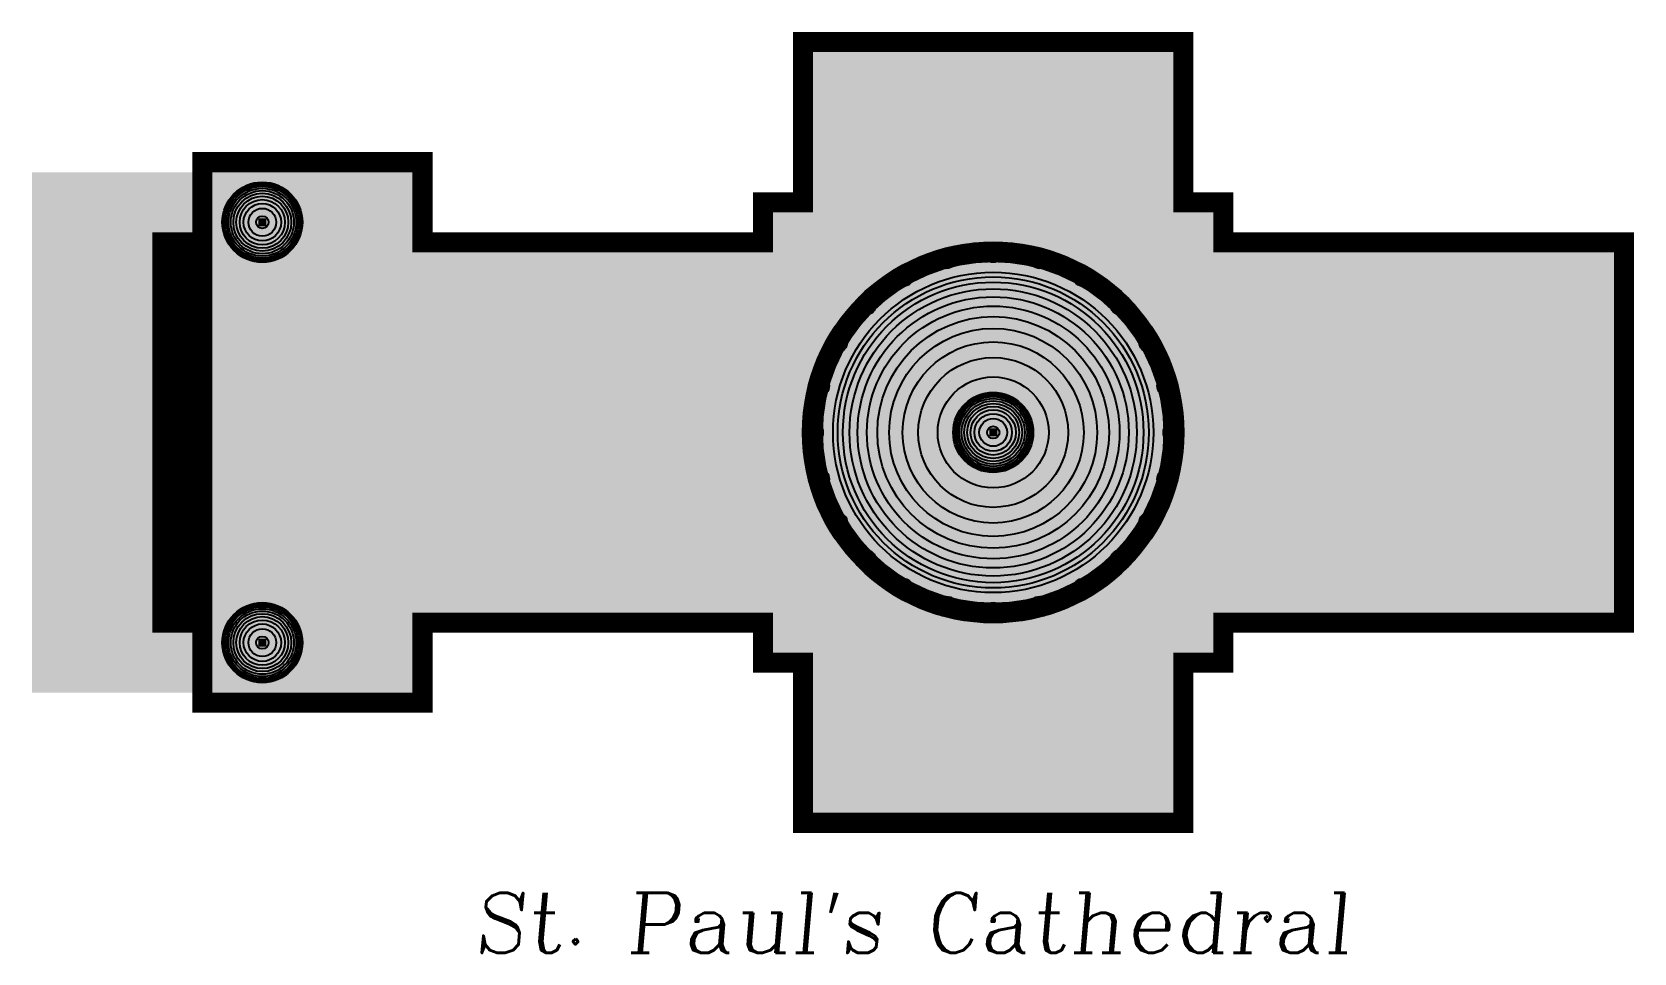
# Model space of a CAD drawing. Extents: x 1.4 to 9.4, y 1.6 to 6.2.
import ezdxf
from ezdxf.enums import TextEntityAlignment as Align

# ---------------------------------------------------------------- set-up
doc = ezdxf.new("R2010")
doc.units = 0
doc.header["$MEASUREMENT"] = 0
doc.layers.get('0').update_dxf_attribs({"color": 6, "linetype": 'CONTINUOUS'})
for name, color, linetype in [('COLUMN', 7, 'CONTINUOUS'), ('DOME', 4, 'CONTINUOUS'), ('ROOF', 4, 'CONTINUOUS'), ('STEP', 4, 'CONTINUOUS'), ('WALL', 5, 'CONTINUOUS')]:
    doc.layers.add(name, color=color, linetype=linetype)
doc.styles.add('COMPLEX', font='COMPLEX', dxfattribs={"oblique": 5})

msp = doc.modelspace()

# ---------------------------------------------------------------- linework, layer by layer
at = {"layer": 'COLUMN'}
for centre, radius in [((6.2, 5.1, 1.9), 0.05), ((5.9671, 5.0693, 1.9), 0.05), ((6.4329, 5.0693, 1.9), 0.05), ((2.1, 5, 0.2), 0.03), ((5.75, 4.9794, 1.9), 0.05), ((6.65, 4.9794, 1.9), 0.05), ((2.1, 4.9, 0.2), 0.03), ((5.5636, 4.8364, 1.9), 0.05), ((6.8364, 4.8364, 1.9), 0.05), ((2.1, 4.7, 1.05), 0.03), ((2.1, 4.7, 0.2), 0.03), ((5.4206, 4.65, 1.9), 0.05), ((6.9794, 4.65, 1.9), 0.05), ((2.1, 4.6, 1.05), 0.03), ((2.1, 4.6, 0.2), 0.03), ((5.3307, 4.4329, 1.9), 0.05), ((7.0693, 4.4329, 1.9), 0.05), ((2.1, 4.4, 1.05), 0.03), ((2.1, 4.4, 0.2), 0.03), ((2.1, 4.3, 1.05), 0.03), ((2.1, 4.3, 0.2), 0.03), ((5.3, 4.2, 1.9), 0.05), ((7.1, 4.2, 1.9), 0.05), ((2.1, 4.1, 1.05), 0.03), ((2.1, 4.1, 0.2), 0.03), ((2.1, 4, 1.05), 0.03), ((2.1, 4, 0.2), 0.03), ((5.3307, 3.9671, 1.9), 0.05), ((7.0693, 3.9671, 1.9), 0.05), ((2.1, 3.8, 1.05), 0.03), ((2.1, 3.8, 0.2), 0.03), ((5.4206, 3.75, 1.9), 0.05), ((6.9794, 3.75, 1.9), 0.05), ((2.1, 3.7, 1.05), 0.03), ((2.1, 3.7, 0.2), 0.03), ((5.5636, 3.5636, 1.9), 0.05), ((6.8364, 3.5636, 1.9), 0.05), ((2.1, 3.5, 0.2), 0.03), ((5.75, 3.4206, 1.9), 0.05), ((6.65, 3.4206, 1.9), 0.05), ((2.1, 3.4, 0.2), 0.03), ((5.9671, 3.3307, 1.9), 0.05), ((6.4329, 3.3307, 1.9), 0.05), ((6.2, 3.3, 1.9), 0.05)]:
    msp.add_circle(centre, radius, dxfattribs=at)
at = {"layer": 'DOME'}
for centre, radius in [((2.55, 5.25, 2.4), 0.2), ((2.55, 5.25, 2.425), 0.1942), ((2.55, 5.25, 2.448), 0.1877), ((2.55, 5.25, 2.4692), 0.1793), ((2.55, 5.25, 2.4886), 0.1693), ((2.55, 5.25, 2.5065), 0.1577), ((2.55, 5.25, 2.523), 0.1446), ((2.55, 5.25, 2.5382), 0.1298), ((2.55, 5.25, 2.5521), 0.1131), ((2.55, 5.25, 2.5649), 0.0936), ((2.55, 5.25, 2.5768), 0.0693), ((2.55, 5.25, 2.5876), 0.0309), ((6.2, 4.2, 3.1), 0.8), ((6.2, 4.2, 3.2), 0.7766), ((6.2, 4.2, 3.292), 0.7506), ((6.2, 4.2, 3.3766), 0.7172), ((6.2, 4.2, 3.4545), 0.6771), ((6.2, 4.2, 3.5261), 0.6308), ((6.2, 4.2, 3.5921), 0.5784), ((6.2, 4.2, 3.6527), 0.5194), ((6.2, 4.2, 3.7085), 0.4524), ((6.2, 4.2, 3.7598), 0.3743), ((6.2, 4.2, 3.807), 0.2772), ((6.2, 4.2, 3.8504), 0.2), ((6.2, 4.2, 4.1504), 0.2), ((6.2, 4.2, 4.1754), 0.1942), ((6.2, 4.2, 4.1984), 0.1877), ((6.2, 4.2, 4.2196), 0.1793), ((6.2, 4.2, 4.239), 0.1693), ((6.2, 4.2, 4.2569), 0.1577), ((6.2, 4.2, 4.2734), 0.1446), ((6.2, 4.2, 4.2886), 0.1298), ((6.2, 4.2, 4.3025), 0.1131), ((6.2, 4.2, 4.3153), 0.0936), ((6.2, 4.2, 4.3272), 0.0693), ((6.2, 4.2, 4.338), 0.0309), ((2.55, 3.15, 2.4), 0.2), ((2.55, 3.15, 2.425), 0.1942), ((2.55, 3.15, 2.448), 0.1877), ((2.55, 3.15, 2.4692), 0.1793), ((2.55, 3.15, 2.4886), 0.1693), ((2.55, 3.15, 2.5065), 0.1577), ((2.55, 3.15, 2.523), 0.1446), ((2.55, 3.15, 2.5382), 0.1298), ((2.55, 3.15, 2.5521), 0.1131), ((2.55, 3.15, 2.5649), 0.0936), ((2.55, 3.15, 2.5768), 0.0693), ((2.55, 3.15, 2.5876), 0.0309)]:
    msp.add_circle(centre, radius, dxfattribs=at)
for points in [[(2.53, 5.23, 2.5976), (2.57, 5.23, 2.5976), (2.53, 5.27, 2.5976), (2.57, 5.27, 2.5976)], [(2.5325, 5.2325, 2.6176), (2.5675, 5.2325, 2.6176), (2.5325, 5.2675, 2.6176), (2.5675, 5.2675, 2.6176)], [(2.535, 5.235, 2.6376), (2.565, 5.235, 2.6376), (2.535, 5.265, 2.6376), (2.565, 5.265, 2.6376)], [(2.5375, 5.2375, 2.6576), (2.5625, 5.2375, 2.6576), (2.5375, 5.2625, 2.6576), (2.5625, 5.2625, 2.6576)], [(2.54, 5.24, 2.6776), (2.56, 5.24, 2.6776), (2.54, 5.26, 2.6776), (2.56, 5.26, 2.6776)], [(2.5425, 5.2425, 2.6976), (2.5575, 5.2425, 2.6976), (2.5425, 5.2575, 2.6976), (2.5575, 5.2575, 2.6976)], [(2.545, 5.245, 2.7176), (2.555, 5.245, 2.7176), (2.545, 5.255, 2.7176), (2.555, 5.255, 2.7176)], [(2.5475, 5.2475, 2.7376), (2.5525, 5.2475, 2.7376), (2.5475, 5.2525, 2.7376), (2.5525, 5.2525, 2.7376)], [(6.18, 4.18, 4.348), (6.22, 4.18, 4.348), (6.18, 4.22, 4.348), (6.22, 4.22, 4.348)], [(6.181, 4.181, 4.358), (6.219, 4.181, 4.358), (6.181, 4.219, 4.358), (6.219, 4.219, 4.358)], [(6.182, 4.182, 4.368), (6.218, 4.182, 4.368), (6.182, 4.218, 4.368), (6.218, 4.218, 4.368)], [(6.183, 4.183, 4.378), (6.217, 4.183, 4.378), (6.183, 4.217, 4.378), (6.217, 4.217, 4.378)], [(6.184, 4.184, 4.388), (6.216, 4.184, 4.388), (6.184, 4.216, 4.388), (6.216, 4.216, 4.388)], [(6.185, 4.185, 4.398), (6.215, 4.185, 4.398), (6.185, 4.215, 4.398), (6.215, 4.215, 4.398)], [(6.186, 4.186, 4.408), (6.214, 4.186, 4.408), (6.186, 4.214, 4.408), (6.214, 4.214, 4.408)], [(6.187, 4.187, 4.418), (6.213, 4.187, 4.418), (6.187, 4.213, 4.418), (6.213, 4.213, 4.418)], [(6.188, 4.188, 4.428), (6.212, 4.188, 4.428), (6.188, 4.212, 4.428), (6.212, 4.212, 4.428)], [(6.189, 4.189, 4.438), (6.211, 4.189, 4.438), (6.189, 4.211, 4.438), (6.211, 4.211, 4.438)], [(6.19, 4.19, 4.448), (6.21, 4.19, 4.448), (6.19, 4.21, 4.448), (6.21, 4.21, 4.448)], [(6.191, 4.191, 4.458), (6.209, 4.191, 4.458), (6.191, 4.209, 4.458), (6.209, 4.209, 4.458)], [(6.192, 4.192, 4.468), (6.208, 4.192, 4.468), (6.192, 4.208, 4.468), (6.208, 4.208, 4.468)], [(6.193, 4.193, 4.478), (6.207, 4.193, 4.478), (6.193, 4.207, 4.478), (6.207, 4.207, 4.478)], [(6.194, 4.194, 4.488), (6.206, 4.194, 4.488), (6.194, 4.206, 4.488), (6.206, 4.206, 4.488)], [(6.195, 4.195, 4.498), (6.205, 4.195, 4.498), (6.195, 4.205, 4.498), (6.205, 4.205, 4.498)], [(6.196, 4.196, 4.508), (6.204, 4.196, 4.508), (6.196, 4.204, 4.508), (6.204, 4.204, 4.508)], [(6.197, 4.197, 4.518), (6.203, 4.197, 4.518), (6.197, 4.203, 4.518), (6.203, 4.203, 4.518)], [(6.198, 4.198, 4.528), (6.202, 4.198, 4.528), (6.198, 4.202, 4.528), (6.202, 4.202, 4.528)], [(6.199, 4.199, 4.538), (6.201, 4.199, 4.538), (6.199, 4.201, 4.538), (6.201, 4.201, 4.538)], [(2.53, 3.13, 2.5976), (2.57, 3.13, 2.5976), (2.53, 3.17, 2.5976), (2.57, 3.17, 2.5976)], [(2.5325, 3.1325, 2.6176), (2.5675, 3.1325, 2.6176), (2.5325, 3.1675, 2.6176), (2.5675, 3.1675, 2.6176)], [(2.535, 3.135, 2.6376), (2.565, 3.135, 2.6376), (2.535, 3.165, 2.6376), (2.565, 3.165, 2.6376)], [(2.5375, 3.1375, 2.6576), (2.5625, 3.1375, 2.6576), (2.5375, 3.1625, 2.6576), (2.5625, 3.1625, 2.6576)], [(2.54, 3.14, 2.6776), (2.56, 3.14, 2.6776), (2.54, 3.16, 2.6776), (2.56, 3.16, 2.6776)], [(2.5425, 3.1425, 2.6976), (2.5575, 3.1425, 2.6976), (2.5425, 3.1575, 2.6976), (2.5575, 3.1575, 2.6976)], [(2.545, 3.145, 2.7176), (2.555, 3.145, 2.7176), (2.545, 3.155, 2.7176), (2.555, 3.155, 2.7176)], [(2.5475, 3.1475, 2.7376), (2.5525, 3.1475, 2.7376), (2.5475, 3.1525, 2.7376), (2.5525, 3.1525, 2.7376)]]:
    msp.add_solid(points, dxfattribs=at)
at = {"layer": 'ROOF', "const_width": 0.2, "elevation": 1}
msp.add_lwpolyline([(2.1, 5.2), (2.1, 3.2)], dxfattribs=at)
at = {"layer": 'ROOF', "const_width": 0.1, "elevation": 2.8}
msp.add_lwpolyline([(7.1, 4.2, 1), (5.3, 4.2, 1)], format="xyb", close=True, dxfattribs=at)
at = {"layer": 'ROOF'}
msp.add_circle((6.2, 4.2, 2.7), 0.95, dxfattribs=at)
for points in [[(5.7, 6.2, 1.8), (5.7, 6.1, 1.8), (6.7, 6.2, 1.8), (6.7, 6.1, 1.8)], [(5.7625, 6.2, 1.8313), (5.7625, 6.1, 1.8313), (6.6375, 6.2, 1.8313), (6.6375, 6.1, 1.8313)], [(5.825, 6.2, 1.8625), (5.825, 6.1, 1.8625), (6.575, 6.2, 1.8625), (6.575, 6.1, 1.8625)], [(5.8875, 6.2, 1.8938), (5.8875, 6.1, 1.8938), (6.5125, 6.2, 1.8938), (6.5125, 6.1, 1.8938)], [(5.95, 6.2, 1.925), (5.95, 6.1, 1.925), (6.45, 6.2, 1.925), (6.45, 6.1, 1.925)], [(6.0125, 6.2, 1.9563), (6.0125, 6.1, 1.9563), (6.3875, 6.2, 1.9563), (6.3875, 6.1, 1.9563)], [(6.075, 6.2, 1.9875), (6.075, 6.1, 1.9875), (6.325, 6.2, 1.9875), (6.325, 6.1, 1.9875)], [(6.1375, 6.2, 2.0187), (6.1375, 6.1, 2.0187), (6.2625, 6.2, 2.0187), (6.2625, 6.1, 2.0187)], [(5.8, 6.1, 1.8), (6.6, 6.1, 1.8), (5.8, 5.3, 1.8), (6.6, 5.3, 1.8)], [(5.85, 6.1, 1.825), (6.55, 6.1, 1.825), (5.85, 5.3, 1.825), (6.55, 5.3, 1.825)], [(5.9, 6.1, 1.85), (6.5, 6.1, 1.85), (5.9, 5.3, 1.85), (6.5, 5.3, 1.85)], [(5.95, 6.1, 1.875), (6.45, 6.1, 1.875), (5.95, 5.3, 1.875), (6.45, 5.3, 1.875)], [(6, 6.1, 1.9), (6.4, 6.1, 1.9), (6, 5.3, 1.9), (6.4, 5.3, 1.9)], [(6.05, 6.1, 1.925), (6.35, 6.1, 1.925), (6.05, 5.3, 1.925), (6.35, 5.3, 1.925)], [(6.1, 6.1, 1.95), (6.3, 6.1, 1.95), (6.1, 5.3, 1.95), (6.3, 5.3, 1.95)], [(6.15, 6.1, 1.975), (6.25, 6.1, 1.975), (6.15, 5.3, 1.975), (6.25, 5.3, 1.975)], [(2.8, 5.5, 1.8), (3.3, 5.5, 1.8), (2.8, 5.1, 1.8), (3.3, 5.1, 1.8)], [(2.8, 5.5, 1), (3.3, 5.5, 1), (2.8, 5.1, 1), (3.3, 5.1, 1)], [(2.8, 5.475, 1.8125), (3.3, 5.475, 1.8125), (2.8, 5.125, 1.8125), (3.3, 5.125, 1.8125)], [(2.8, 5.45, 1.825), (3.3, 5.45, 1.825), (2.8, 5.15, 1.825), (3.3, 5.15, 1.825)], [(2.8, 5.425, 1.8375), (3.3, 5.425, 1.8375), (2.8, 5.175, 1.8375), (3.3, 5.175, 1.8375)], [(2.8, 5.4, 1.85), (3.3, 5.4, 1.85), (2.8, 5.2, 1.85), (3.3, 5.2, 1.85)], [(2.8, 5.375, 1.8625), (3.3, 5.375, 1.8625), (2.8, 5.225, 1.8625), (3.3, 5.225, 1.8625)], [(2.8, 5.35, 1.875), (3.3, 5.35, 1.875), (2.8, 5.25, 1.875), (3.3, 5.25, 1.875)], [(2.8, 5.325, 1.8875), (3.3, 5.325, 1.8875), (2.8, 5.275, 1.8875), (3.3, 5.275, 1.8875)], [(5.1, 3.1, 1.8), (7.3, 3.1, 1.8), (5.1, 5.3, 1.8), (7.3, 5.3, 1.8)], [(5.125, 3.125, 1.825), (7.275, 3.125, 1.825), (5.125, 5.275, 1.825), (7.275, 5.275, 1.825)], [(5.15, 3.15, 1.85), (7.25, 3.15, 1.85), (5.15, 5.25, 1.85), (7.25, 5.25, 1.85)], [(5.175, 3.175, 1.875), (7.225, 3.175, 1.875), (5.175, 5.225, 1.875), (7.225, 5.225, 1.875)], [(2, 3.6, 1.8), (2.3, 3.6, 1.8), (2, 4.8, 1.8), (2.3, 4.8, 1.8)], [(9.3, 3.6, 1.8), (9.4, 3.6, 1.8), (9.3, 4.8, 1.8), (9.4, 4.8, 1.8)], [(2, 3.675, 1.8313), (2.3, 3.675, 1.8313), (2, 4.725, 1.8313), (2.3, 4.725, 1.8313)], [(9.3, 3.675, 1.8313), (9.4, 3.675, 1.8313), (9.3, 4.725, 1.8313), (9.4, 4.725, 1.8313)], [(2, 3.75, 1.8625), (2.3, 3.75, 1.8625), (2, 4.65, 1.8625), (2.3, 4.65, 1.8625)], [(2.3, 3.7, 1.8), (2.3, 4.7, 1.8), (5.1, 3.7, 1.8), (5.1, 4.7, 1.8)], [(7.3, 3.7, 1.8), (7.3, 4.7, 1.8), (9.3, 3.7, 1.8), (9.3, 4.7, 1.8)], [(9.3, 3.75, 1.8625), (9.4, 3.75, 1.8625), (9.3, 4.65, 1.8625), (9.4, 4.65, 1.8625)], [(2, 3.825, 1.8938), (2.3, 3.825, 1.8938), (2, 4.575, 1.8938), (2.3, 4.575, 1.8938)], [(2.3, 3.7625, 1.825), (2.3, 4.6375, 1.825), (5.1, 3.7625, 1.825), (5.1, 4.6375, 1.825)], [(2.3, 3.825, 1.85), (2.3, 4.575, 1.85), (5.1, 3.825, 1.85), (5.1, 4.575, 1.85)], [(7.3, 3.7625, 1.825), (7.3, 4.6375, 1.825), (9.3, 3.7625, 1.825), (9.3, 4.6375, 1.825)], [(7.3, 3.825, 1.85), (7.3, 4.575, 1.85), (9.3, 3.825, 1.85), (9.3, 4.575, 1.85)], [(9.3, 3.825, 1.8938), (9.4, 3.825, 1.8938), (9.3, 4.575, 1.8938), (9.4, 4.575, 1.8938)], [(2, 3.9, 1.925), (2.3, 3.9, 1.925), (2, 4.5, 1.925), (2.3, 4.5, 1.925)], [(2.3, 3.8875, 1.875), (2.3, 4.5125, 1.875), (5.1, 3.8875, 1.875), (5.1, 4.5125, 1.875)], [(7.3, 3.8875, 1.875), (7.3, 4.5125, 1.875), (9.3, 3.8875, 1.875), (9.3, 4.5125, 1.875)], [(9.3, 3.9, 1.925), (9.4, 3.9, 1.925), (9.3, 4.5, 1.925), (9.4, 4.5, 1.925)], [(2, 3.975, 1.9563), (2.3, 3.975, 1.9563), (2, 4.425, 1.9563), (2.3, 4.425, 1.9563)], [(2.3, 3.95, 1.9), (2.3, 4.45, 1.9), (5.1, 3.95, 1.9), (5.1, 4.45, 1.9)], [(7.3, 3.95, 1.9), (7.3, 4.45, 1.9), (9.3, 3.95, 1.9), (9.3, 4.45, 1.9)], [(9.3, 3.975, 1.9563), (9.4, 3.975, 1.9563), (9.3, 4.425, 1.9563), (9.4, 4.425, 1.9563)], [(2, 4.05, 1.9875), (2.3, 4.05, 1.9875), (2, 4.35, 1.9875), (2.3, 4.35, 1.9875)], [(2.3, 4.0125, 1.925), (2.3, 4.3875, 1.925), (5.1, 4.0125, 1.925), (5.1, 4.3875, 1.925)], [(2.3, 4.075, 1.95), (2.3, 4.325, 1.95), (5.1, 4.075, 1.95), (5.1, 4.325, 1.95)], [(7.3, 4.0125, 1.925), (7.3, 4.3875, 1.925), (9.3, 4.0125, 1.925), (9.3, 4.3875, 1.925)], [(7.3, 4.075, 1.95), (7.3, 4.325, 1.95), (9.3, 4.075, 1.95), (9.3, 4.325, 1.95)], [(9.3, 4.05, 1.9875), (9.4, 4.05, 1.9875), (9.3, 4.35, 1.9875), (9.4, 4.35, 1.9875)], [(2, 4.125, 2.0187), (2.3, 4.125, 2.0187), (2, 4.275, 2.0187), (2.3, 4.275, 2.0187)], [(2.3, 4.1375, 1.975), (2.3, 4.2625, 1.975), (5.1, 4.1375, 1.975), (5.1, 4.2625, 1.975)], [(7.3, 4.1375, 1.975), (7.3, 4.2625, 1.975), (9.3, 4.1375, 1.975), (9.3, 4.2625, 1.975)], [(9.3, 4.125, 2.0187), (9.4, 4.125, 2.0187), (9.3, 4.275, 2.0187), (9.4, 4.275, 2.0187)], [(2.8, 2.9, 1.8), (3.3, 2.9, 1.8), (2.8, 3.3, 1.8), (3.3, 3.3, 1.8)], [(2.8, 2.925, 1.8125), (3.3, 2.925, 1.8125), (2.8, 3.275, 1.8125), (3.3, 3.275, 1.8125)], [(2.8, 2.95, 1.825), (3.3, 2.95, 1.825), (2.8, 3.25, 1.825), (3.3, 3.25, 1.825)], [(2.8, 2.975, 1.8375), (3.3, 2.975, 1.8375), (2.8, 3.225, 1.8375), (3.3, 3.225, 1.8375)], [(2.8, 3, 1.85), (3.3, 3, 1.85), (2.8, 3.2, 1.85), (3.3, 3.2, 1.85)], [(2.8, 3.025, 1.8625), (3.3, 3.025, 1.8625), (2.8, 3.175, 1.8625), (3.3, 3.175, 1.8625)], [(2.8, 3.05, 1.875), (3.3, 3.05, 1.875), (2.8, 3.15, 1.875), (3.3, 3.15, 1.875)], [(2.8, 3.075, 1.8875), (3.3, 3.075, 1.8875), (2.8, 3.125, 1.8875), (3.3, 3.125, 1.8875)], [(5.8, 2.3, 1.8), (6.6, 2.3, 1.8), (5.8, 3.1, 1.8), (6.6, 3.1, 1.8)], [(5.85, 2.3, 1.825), (6.55, 2.3, 1.825), (5.85, 3.1, 1.825), (6.55, 3.1, 1.825)], [(5.9, 2.3, 1.85), (6.5, 2.3, 1.85), (5.9, 3.1, 1.85), (6.5, 3.1, 1.85)], [(5.95, 2.3, 1.875), (6.45, 2.3, 1.875), (5.95, 3.1, 1.875), (6.45, 3.1, 1.875)], [(6, 2.3, 1.9), (6.4, 2.3, 1.9), (6, 3.1, 1.9), (6.4, 3.1, 1.9)], [(6.05, 2.3, 1.925), (6.35, 2.3, 1.925), (6.05, 3.1, 1.925), (6.35, 3.1, 1.925)], [(6.1, 2.3, 1.95), (6.3, 2.3, 1.95), (6.1, 3.1, 1.95), (6.3, 3.1, 1.95)], [(6.15, 2.3, 1.975), (6.25, 2.3, 1.975), (6.15, 3.1, 1.975), (6.25, 3.1, 1.975)], [(5.7, 2.2, 1.8), (5.7, 2.3, 1.8), (6.7, 2.2, 1.8), (6.7, 2.3, 1.8)], [(5.7625, 2.2, 1.8313), (5.7625, 2.3, 1.8313), (6.6375, 2.2, 1.8313), (6.6375, 2.3, 1.8313)], [(5.825, 2.2, 1.8625), (5.825, 2.3, 1.8625), (6.575, 2.2, 1.8625), (6.575, 2.3, 1.8625)], [(5.8875, 2.2, 1.8938), (5.8875, 2.3, 1.8938), (6.5125, 2.2, 1.8938), (6.5125, 2.3, 1.8938)], [(5.95, 2.2, 1.925), (5.95, 2.3, 1.925), (6.45, 2.2, 1.925), (6.45, 2.3, 1.925)], [(6.0125, 2.2, 1.9563), (6.0125, 2.3, 1.9563), (6.3875, 2.2, 1.9563), (6.3875, 2.3, 1.9563)], [(6.075, 2.2, 1.9875), (6.075, 2.3, 1.9875), (6.325, 2.2, 1.9875), (6.325, 2.3, 1.9875)], [(6.1375, 2.2, 2.0187), (6.1375, 2.3, 2.0187), (6.2625, 2.2, 2.0187), (6.2625, 2.3, 2.0187)]]:
    msp.add_solid(points, dxfattribs=at)
at = {"layer": 'STEP'}
for points in [[(1.4, 2.9), (2.2, 2.9), (1.4, 5.5), (2.2, 5.5)], [(1.45, 2.92, 0.02), (2.2, 2.92, 0.02), (1.45, 5.48, 0.02), (2.2, 5.48, 0.02)], [(1.5, 2.94, 0.04), (2.2, 2.94, 0.04), (1.5, 5.46, 0.04), (2.2, 5.46, 0.04)], [(1.55, 2.96, 0.06), (2.2, 2.96, 0.06), (1.55, 5.44, 0.06), (2.2, 5.44, 0.06)], [(1.6, 2.98, 0.08), (2.2, 2.98, 0.08), (1.6, 5.42, 0.08), (2.2, 5.42, 0.08)], [(1.65, 3, 0.1), (2.2, 3, 0.1), (1.65, 5.4, 0.1), (2.2, 5.4, 0.1)], [(1.7, 3.02, 0.12), (2.2, 3.02, 0.12), (1.7, 5.38, 0.12), (2.2, 5.38, 0.12)], [(1.75, 3.04, 0.14), (2.2, 3.04, 0.14), (1.75, 5.36, 0.14), (2.2, 5.36, 0.14)], [(1.8, 3.06, 0.16), (2.2, 3.06, 0.16), (1.8, 5.34, 0.16), (2.2, 5.34, 0.16)], [(1.85, 3.08, 0.18), (2.2, 3.08, 0.18), (1.85, 5.32, 0.18), (2.2, 5.32, 0.18)], [(1.4, 3), (1.4, 3), (1.4, 3)]]:
    msp.add_solid(points, dxfattribs=at)
at = {"layer": 'WALL', "const_width": 0.1, "elevation": 1}
msp.add_lwpolyline([(3.35, 5.55), (2.25, 5.55), (2.25, 2.85), (3.35, 2.85), (3.35, 3.25), (5.05, 3.25), (5.05, 3.05), (5.25, 3.05), (5.25, 2.25), (7.15, 2.25), (7.15, 3.05), (7.35, 3.05), (7.35, 3.25), (9.35, 3.25), (9.35, 5.15), (7.35, 5.15), (7.35, 5.35), (7.15, 5.35), (7.15, 6.15), (5.25, 6.15), (5.25, 5.35), (5.05, 5.35), (5.05, 5.15), (3.35, 5.15)], close=True, dxfattribs=at)
at = {"layer": 'WALL'}
msp.add_circle((6.2, 4.2, 1.9), 0.8, dxfattribs=at)
for points in [[(5.2, 5.4), (5.2, 6.2), (7.2, 5.4), (7.2, 6.2)], [(5.8, 6.1, 1), (6.6, 6.1, 1), (5.8, 5.3, 1), (6.6, 5.3, 1)], [(3.4, 5.6), (2.2, 5.6), (3.4, 2.8), (2.2, 2.8)], [(2.3, 5.5, 1), (2.8, 5.5, 1), (2.3, 5, 1), (2.8, 5, 1)], [(5, 3), (7.4, 3), (5, 5.4), (7.4, 5.4)], [(5.1, 3.1, 1), (7.3, 3.1, 1), (5.1, 5.3, 1), (7.3, 5.3, 1)], [(3.4, 3.2), (5, 3.2), (3.4, 5.2), (5, 5.2)], [(7.4, 3.2), (9.4, 3.2), (7.4, 5.2), (9.4, 5.2)], [(2.3, 3.7, 1), (2.3, 4.7, 1), (5.1, 3.7, 1), (5.1, 4.7, 1)], [(7.3, 3.7, 1), (7.3, 4.7, 1), (9.3, 3.7, 1), (9.3, 4.7, 1)], [(2.3, 2.9, 1), (2.8, 2.9, 1), (2.3, 3.4, 1), (2.8, 3.4, 1)], [(2.8, 2.9, 1), (3.3, 2.9, 1), (2.8, 3.3, 1), (3.3, 3.3, 1)], [(5.8, 2.3, 1), (6.6, 2.3, 1), (5.8, 3.1, 1), (6.6, 3.1, 1)], [(5.2, 3), (5.2, 2.2), (7.2, 3), (7.2, 2.2)]]:
    msp.add_solid(points, dxfattribs=at)

# ---------------------------------------------------------------- texts
at = {"style": 'COMPLEX', "oblique": 5}
msp.add_text("St. Paul's Cathedral", height=0.3, dxfattribs=at).set_placement((5.8, 1.6), align=Align.CENTER)

doc.saveas('drawing.dxf')
